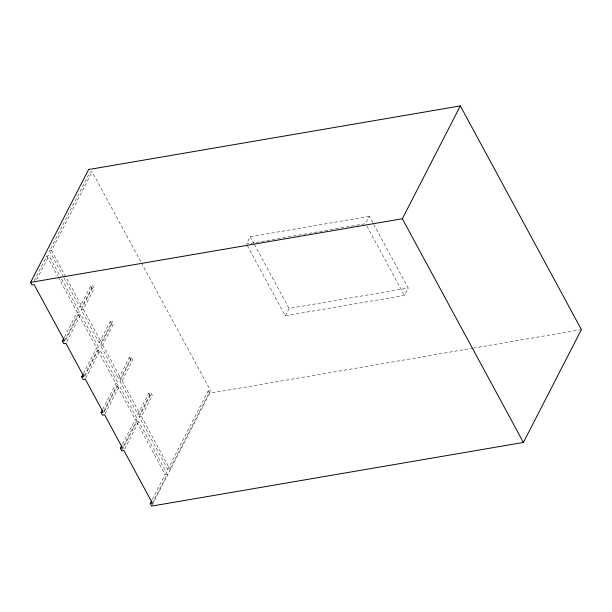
<?xml version="1.0" encoding="UTF-8"?>
<svg xmlns="http://www.w3.org/2000/svg" width="612" height="612" viewBox="0 0 612 612"><rect width="100%" height="100%" fill="white"/><g stroke="black" fill="none" stroke-linecap="round" stroke-linejoin="round"><path stroke-width="0.46" stroke-dasharray="3.06 2.29" d="M34.111 280.832L46.856 256.046L48.975 255.678L59.869 275.805M63.549 276.938L49.48 250.943L89.987 172.117L92.106 171.75L141.242 262.54M36.659 279.638L48.975 255.678M49.48 250.943L51.599 250.576L92.106 171.75M64.52 337.021L77.257 312.235L79.384 311.868L60.32 276.647M64 277.779L79.881 307.125L90.744 285.988L92.871 285.628L94.263 288.198L83.4 309.335L81.274 309.703L99.213 342.85L101.34 342.483L112.203 321.346L113.595 323.916L102.732 345.061L100.605 345.42L118.544 378.568L120.671 378.208L131.534 357.071L132.926 359.642L122.063 380.779L119.937 381.146L137.876 414.293L140.003 413.934L150.866 392.789L152.258 395.367L141.395 416.504L139.268 416.864L167.757 469.503L169.876 469.136L210.39 390.318L141.693 263.382M64.52 340.785L79.384 311.868M79.881 307.125L82.008 306.765L92.871 285.628M65.912 339.591L78.65 314.805L80.776 314.438L98.716 347.593L83.852 376.51M81.274 309.703L92.137 288.558L94.263 288.198M66.762 341.703L80.776 314.438M83.431 373.565L96.589 347.953L98.716 347.593M99.213 342.85L110.076 321.713L112.203 321.346M84.823 376.135L97.981 350.523L100.108 350.163L118.047 383.311L103.183 412.228M100.605 345.42L111.468 324.284L113.595 323.916M85.672 378.254L100.108 350.163M102.762 409.29L115.928 383.678L118.047 383.311M118.544 378.568L129.415 357.431L131.534 357.071M104.155 411.861L117.313 386.248L119.439 385.881L137.379 419.036L122.515 447.953M119.937 381.146L130.8 360.001L132.926 359.642M105.004 413.972L119.439 385.881M122.515 444.182L135.26 419.396L137.379 419.036M137.876 414.293L148.747 393.156L150.866 392.789M122.209 450.057L136.652 421.966L138.771 421.607L167.252 474.246L152.396 503.163M139.268 416.864L150.139 395.727L152.258 395.367M124.756 448.871L138.771 421.607M369.38 216.327L250.247 236.722L246.468 244.066L365.601 223.671L369.38 216.327L408.189 288.038L404.41 295.382L285.276 315.777L246.919 244.899M152.396 499.392L165.133 474.606L167.252 474.246M167.757 469.503L208.264 390.678L210.39 390.318M152.097 505.244L209.656 393.248L472.227 348.297M285.276 315.777L289.055 308.433L408.189 288.038M473.168 348.136L581.4 329.608M366.955 226.172L404.41 295.382M250.247 236.722L253.858 243.392M254.309 244.226L289.055 308.433M208.264 390.678L209.656 393.248M90.744 285.988L92.137 288.558M110.076 321.713L111.468 324.284M129.415 357.431L130.8 360.001M148.747 393.156L150.139 395.727M51.599 250.576L82.008 306.765M83.4 309.335L101.34 342.483M102.732 345.061L120.671 378.208M122.063 380.779L140.003 413.934M141.395 416.504L169.876 469.136M46.856 256.046L57.742 276.173M58.201 277.007L77.257 312.235M78.65 314.805L96.589 347.953M97.981 350.523L115.928 383.678M117.313 386.248L135.26 419.396M136.652 421.966L165.133 474.606"/><path stroke-width="0.92" d="M150.269 503.523L152.396 503.163L123.907 450.524L121.788 450.883L120.396 448.313L122.515 447.953L104.575 414.798L102.456 415.166L101.064 412.595L103.183 412.228L85.244 379.08L83.125 379.44L81.733 376.87L83.852 376.51L65.912 343.355L63.793 343.722L62.401 341.152L64.52 340.785L34.111 284.595L31.992 284.962L30.6 282.392L88.595 169.547L460.339 105.907L581.4 329.608L523.405 442.453L151.661 506.093L150.269 503.523L151.547 501.044M62.401 341.152L64.099 337.847M81.733 376.87L83.002 374.391M101.064 412.595L102.334 410.117M120.396 448.313L121.666 445.834M30.6 282.392L402.344 218.752L460.339 105.907M402.344 218.752L523.405 442.453"/></g></svg>
